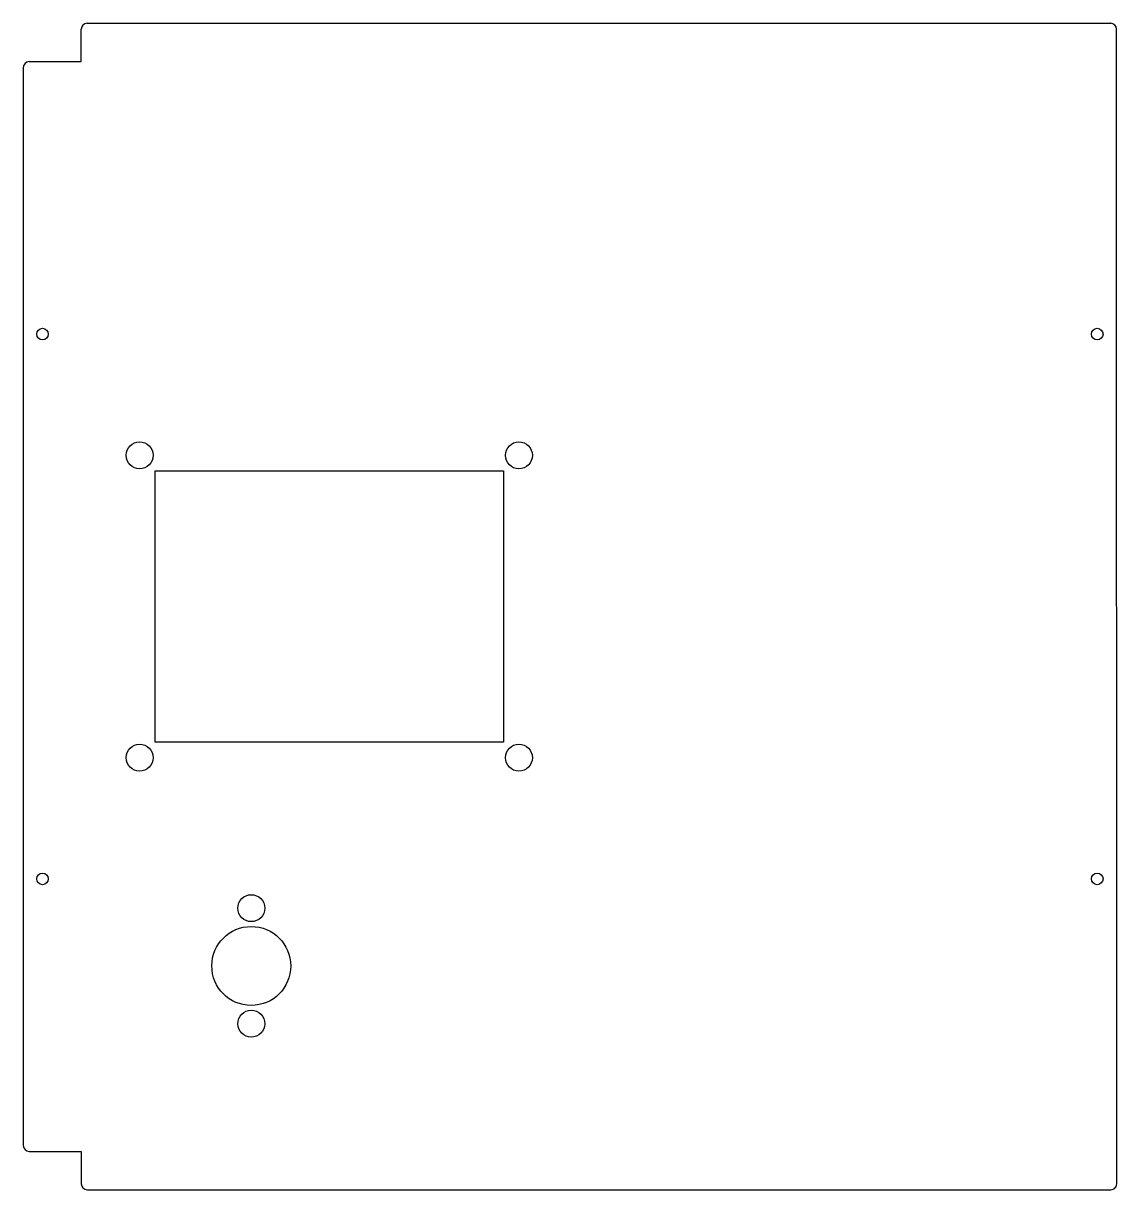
# Model space of a CAD drawing. Header units: millimetres. Extents: x 10 to 294, y -151 to 151.
import ezdxf

# ---------------------------------------------------------------- set-up
doc = ezdxf.new("R2010")
doc.units = ezdxf.units.MM

msp = doc.modelspace()

# ---------------------------------------------------------------- linework, layer by layer
at = {"color": 7, "linetype": 'Continuous', "lineweight": 25}
for p, q in [((26.6, 151.4), (292.45, 151.4)), ((25.1, 141.45), (25.1, 149.9)), ((294, -149.9), (293.95, 149.9)), ((10.05, 139.95), (10.05, -139.95)), ((11.55, 141.45), (25.1, 141.45)), ((44.25, -35.25), (44.25, 35.25)), ((44.25, 35.25), (134.75, 35.25)), ((134.75, 35.25), (134.75, -35.25)), ((134.75, -35.25), (44.25, -35.25)), ((11.55, -141.45), (25.1, -141.45)), ((25.1, -141.45), (25.1, -149.9)), ((26.6, -151.4), (292.5, -151.4))]:
    msp.add_line(p, q, dxfattribs=at)
for centre, radius in [((15.03, 70.72), 1.5), ((288.95, 70.72), 1.5), ((40.25, 39.25), 3.5), ((138.75, 39.25), 3.5), ((40.25, -39.25), 3.5), ((138.75, -39.25), 3.5), ((15.03, -70.72), 1.5), ((288.95, -70.72), 1.5), ((69.25, -78.32), 3.5), ((69.25, -93.32), 10.25), ((69.25, -108.32), 3.5)]:
    msp.add_circle(centre, radius, dxfattribs=at)
for centre, start, end in [((26.6, 149.9), 90, 180), ((292.45, 149.9), 0.0093, 90), ((11.55, 139.95), 90, 180), ((11.55, -139.95), 180, 270), ((26.6, -149.9), 180, 270), ((292.5, -149.9), 270, 0.0093)]:
    msp.add_arc(centre, 1.5, start, end, dxfattribs=at)

doc.saveas('drawing.dxf')
